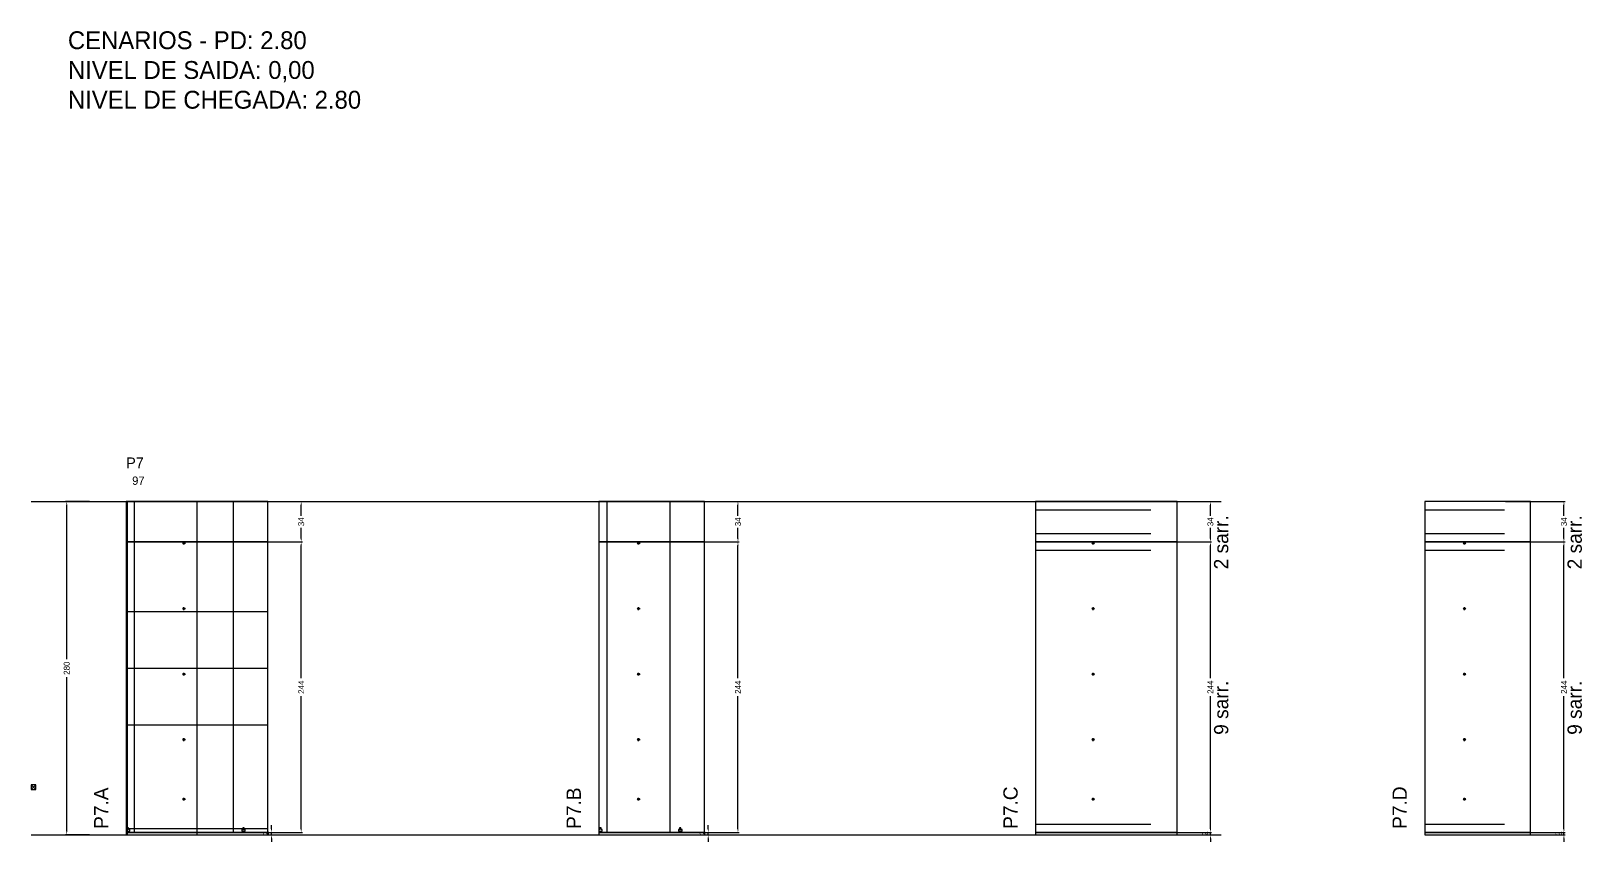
# Model space of a CAD drawing. Header units: centimetres. Extents: x -10500 to 4120, y -386 to 295.
# Drawn here: x -7000 to -5697, y -386 to 295 of the extents above; entities that cross this region are included whole.
import ezdxf

# ---------------------------------------------------------------- set-up
doc = ezdxf.new("R2010")
doc.units = ezdxf.units.CM
doc.linetypes.add('DASHED', pattern=[2, -2])
for name, color, linetype in [('CHAPA', 140, 'Continuous'), ('COTA', 241, 'Continuous'), ('COTAS FURACAO', 16, 'Continuous'), ('Madeira', 30, 'Continuous'), ('MEIO_PONT', 160, 'Continuous'), ('NOMENCLATURA', 7, 'Continuous'), ('Nível', 160, 'Continuous'), ('Painéis', 200, 'Continuous'), ('Perfil Metálico', 150, 'Continuous'), ('SARR_2.2x7', 40, 'Continuous'), ('SARRAFO DE PRESSAO', 200, 'Continuous'), ('texto', 7, 'Continuous'), ('TEXTO_GERAL', 7, 'Continuous')]:
    doc.layers.add(name, color=color, linetype=linetype)
doc.dimstyles.new('PAINEL-NOVA', dxfattribs={"dimtxt": 5, "dimasz": 3, "dimexe": 1, "dimexo": 1, "dimgap": 1, "dimtad": 1, "dimcen": 2.5, "dimazin": 3, "dimtfac": 1, "dimtmove": 0, "dimatfit": 3})

# ---------------------------------------------------------------- blocks, each defined once
blk = doc.blocks.new('_CLOSEDFILLED')
at = {"color": 0, "linetype": 'BYBLOCK'}
blk.add_solid([(-1, 0.16), (0, 0), (-1, -0.16)], dxfattribs=at)
blk = doc.blocks.new('*D1')
for p, q in [((-6951, -100), (-6971, -100)), ((-6970, -232.5), (-6970, -103)), ((-6970, -377), (-6970, -247.5)), ((-6951, -380), (-6971, -380))]:
    blk.add_line(p, q)
at = {"layer": 'Defpoints'}
for p in [(-6950, -100), (-6970, -380), (-6950, -380)]:
    blk.add_point(p, dxfattribs=at)
at = {"layer": 'COTA', "xscale": 3, "yscale": 3}
for p, rotation in [((-6970, -100), 90), ((-6970, -380), 270)]:
    blk.add_blockref('_CLOSEDFILLED', p, dxfattribs=dict(at, rotation=rotation))
at = {"layer": 'COTA', "insert": (-6970, -240), "char_height": 5, "attachment_point": 5, "rotation": 90}
blk.add_mtext('280', dxfattribs=at)
blk = doc.blocks.new('MULDURA')
at = {"layer": 'Paineis'}
for p, q in [((0, 0), (4, 4)), ((4, 0), (0, 4))]:
    blk.add_line(p, q, dxfattribs=at)
blk.add_lwpolyline([(0, 0), (4, 0), (4, 4), (0, 4)], close=True, dxfattribs=at)
blk = doc.blocks.new('*D3')
for p, q in [((-6822, -134), (-6772, -134)), ((-6773, -248.5), (-6773, -137)), ((-6773, -375), (-6773, -263.5)), ((-6822, -378), (-6772, -378))]:
    blk.add_line(p, q)
at = {"layer": 'Defpoints'}
for p in [(-6823, -134), (-6823, -378), (-6773, -378)]:
    blk.add_point(p, dxfattribs=at)
at = {"layer": 'COTA', "xscale": 3, "yscale": 3}
for p, rotation in [((-6773, -134), 90), ((-6773, -378), 270)]:
    blk.add_blockref('_CLOSEDFILLED', p, dxfattribs=dict(at, rotation=rotation))
at = {"layer": 'COTA', "insert": (-6773, -256), "char_height": 5, "attachment_point": 5, "rotation": 90}
blk.add_mtext('244', dxfattribs=at)
blk = doc.blocks.new('*D4')
for p, q in [((-6822, -100), (-6772, -100)), ((-6773, -112), (-6773, -103)), ((-6773, -131), (-6773, -122)), ((-6822, -134), (-6772, -134))]:
    blk.add_line(p, q)
at = {"layer": 'Defpoints'}
for p in [(-6823, -100), (-6823, -134), (-6773, -134)]:
    blk.add_point(p, dxfattribs=at)
at = {"layer": 'COTA', "xscale": 3, "yscale": 3}
for p, rotation in [((-6773, -100), 90), ((-6773, -134), 270)]:
    blk.add_blockref('_CLOSEDFILLED', p, dxfattribs=dict(at, rotation=rotation))
at = {"layer": 'COTA', "insert": (-6773, -117), "char_height": 5, "attachment_point": 5, "rotation": 90}
blk.add_mtext('34', dxfattribs=at)
blk = doc.blocks.new('SLIPTEE')
at = {"layer": 'Paineis'}
blk.add_lwpolyline([(0, 0), (3, 0), (3, 1.5), (2, 1.5), (2, 3), (1, 3), (1, 1.5), (0, 1.5)], close=True, dxfattribs=at)
blk = doc.blocks.new('SLIPTDD')
at = {"layer": 'Paineis'}
blk.add_line((0, 1.5), (3, 1.5), dxfattribs=at)
blk.add_lwpolyline([(0, 0), (3, 0), (3, 1.5), (2, 1.5), (2, 3), (1, 3), (1, 1.5), (0, 1.5)], close=True, dxfattribs=at)
blk = doc.blocks.new('furacao')
at = {"layer": 'COTAS FURACAO'}
for p, q in [((-1.2, 0), (1.2, 0)), ((0, -1.2), (0, 1.2))]:
    blk.add_line(p, q, dxfattribs=at)
blk.add_circle((0, 0), 0.8, dxfattribs=at)
blk = doc.blocks.new('*D6')
for p, q in [((-6455, -134), (-6405, -134)), ((-6406, -248.5), (-6406, -137)), ((-6406, -375), (-6406, -263.5)), ((-6455, -378), (-6405, -378))]:
    blk.add_line(p, q)
at = {"layer": 'Defpoints'}
for p in [(-6456, -134), (-6456, -378), (-6406, -378)]:
    blk.add_point(p, dxfattribs=at)
at = {"layer": 'COTA', "xscale": 3, "yscale": 3}
for p, rotation in [((-6406, -134), 90), ((-6406, -378), 270)]:
    blk.add_blockref('_CLOSEDFILLED', p, dxfattribs=dict(at, rotation=rotation))
at = {"layer": 'COTA', "insert": (-6406, -256), "char_height": 5, "attachment_point": 5, "rotation": 90}
blk.add_mtext('244', dxfattribs=at)
blk = doc.blocks.new('*D7')
for p, q in [((-6455, -100), (-6405, -100)), ((-6406, -112), (-6406, -103)), ((-6406, -131), (-6406, -122)), ((-6455, -134), (-6405, -134))]:
    blk.add_line(p, q)
at = {"layer": 'Defpoints'}
for p in [(-6456, -100), (-6456, -134), (-6406, -134)]:
    blk.add_point(p, dxfattribs=at)
at = {"layer": 'COTA', "xscale": 3, "yscale": 3}
for p, rotation in [((-6406, -100), 90), ((-6406, -134), 270)]:
    blk.add_blockref('_CLOSEDFILLED', p, dxfattribs=dict(at, rotation=rotation))
at = {"layer": 'COTA', "insert": (-6406, -117), "char_height": 5, "attachment_point": 5, "rotation": 90}
blk.add_mtext('34', dxfattribs=at)
blk = doc.blocks.new('*D9')
for p, q in [((-6058, -134), (-6008, -134)), ((-6009, -248.5), (-6009, -137)), ((-6009, -375), (-6009, -263.5)), ((-6058, -378), (-6008, -378))]:
    blk.add_line(p, q)
at = {"layer": 'Defpoints'}
for p in [(-6059, -134), (-6059, -378), (-6009, -378)]:
    blk.add_point(p, dxfattribs=at)
at = {"layer": 'COTA', "xscale": 3, "yscale": 3}
for p, rotation in [((-6009, -134), 90), ((-6009, -378), 270)]:
    blk.add_blockref('_CLOSEDFILLED', p, dxfattribs=dict(at, rotation=rotation))
at = {"layer": 'COTA', "insert": (-6009, -256), "char_height": 5, "attachment_point": 5, "rotation": 90}
blk.add_mtext('244', dxfattribs=at)
blk = doc.blocks.new('*D10')
for p, q in [((-6058, -100), (-6008, -100)), ((-6009, -112), (-6009, -103)), ((-6009, -131), (-6009, -122)), ((-6058, -134), (-6008, -134))]:
    blk.add_line(p, q)
at = {"layer": 'Defpoints'}
for p in [(-6059, -100), (-6059, -134), (-6009, -134)]:
    blk.add_point(p, dxfattribs=at)
at = {"layer": 'COTA', "xscale": 3, "yscale": 3}
for p, rotation in [((-6009, -100), 90), ((-6009, -134), 270)]:
    blk.add_blockref('_CLOSEDFILLED', p, dxfattribs=dict(at, rotation=rotation))
at = {"layer": 'COTA', "insert": (-6009, -117), "char_height": 5, "attachment_point": 5, "rotation": 90}
blk.add_mtext('34', dxfattribs=at)
blk = doc.blocks.new('*D12')
for p, q in [((-5761, -134), (-5711, -134)), ((-5712, -248.5), (-5712, -137)), ((-5712, -375), (-5712, -263.5)), ((-5761, -378), (-5711, -378))]:
    blk.add_line(p, q)
at = {"layer": 'Defpoints'}
for p in [(-5762, -134), (-5762, -378), (-5712, -378)]:
    blk.add_point(p, dxfattribs=at)
at = {"layer": 'COTA', "xscale": 3, "yscale": 3}
for p, rotation in [((-5712, -134), 90), ((-5712, -378), 270)]:
    blk.add_blockref('_CLOSEDFILLED', p, dxfattribs=dict(at, rotation=rotation))
at = {"layer": 'COTA', "insert": (-5712, -256), "char_height": 5, "attachment_point": 5, "rotation": 90}
blk.add_mtext('244', dxfattribs=at)
blk = doc.blocks.new('*D13')
for p, q in [((-5761, -100), (-5711, -100)), ((-5712, -112), (-5712, -103)), ((-5712, -131), (-5712, -122)), ((-5761, -134), (-5711, -134))]:
    blk.add_line(p, q)
at = {"layer": 'Defpoints'}
for p in [(-5762, -100), (-5762, -134), (-5712, -134)]:
    blk.add_point(p, dxfattribs=at)
at = {"layer": 'COTA', "xscale": 3, "yscale": 3}
for p, rotation in [((-5712, -100), 90), ((-5712, -134), 270)]:
    blk.add_blockref('_CLOSEDFILLED', p, dxfattribs=dict(at, rotation=rotation))
at = {"layer": 'COTA', "insert": (-5712, -117), "char_height": 5, "attachment_point": 5, "rotation": 90}
blk.add_mtext('34', dxfattribs=at)

msp = doc.modelspace()

# ---------------------------------------------------------------- linework, layer by layer
at = {"layer": 'CHAPA'}
msp.add_lwpolyline([(-6920, -380), (-6918.8, -380), (-6918.8, -100), (-6920, -100)], close=True, dxfattribs=at)
at = {"layer": 'Madeira'}
for points in [[(-6920, -192.4), (-6801, -192.4)], [(-6920, -287.6), (-6801, -287.6)]]:
    msp.add_lwpolyline(points, dxfattribs=at)
at = {"layer": 'MEIO_PONT'}
msp.add_lwpolyline([(-6920, -240), (-6801, -240)], dxfattribs=at)
at = {"layer": 'Nível', "linetype": 'DASHED'}
for points in [[(-7000, -100), (-6000, -100)], [(-7000, -380), (-6000, -380)]]:
    msp.add_lwpolyline(points, dxfattribs=at)
at = {"layer": 'Painéis'}
for points in [[(-6920, -134), (-6801, -134), (-6801, -100), (-6920, -100)], [(-6920, -380), (-6801, -380), (-6801, -100), (-6920, -100)], [(-6523, -134), (-6434, -134), (-6434, -100), (-6523, -100)], [(-6156, -134), (-6037, -134), (-6037, -100), (-6156, -100)], [(-5829, -134), (-5740, -134), (-5740, -100), (-5829, -100)], [(-6920, -378), (-6801, -378), (-6801, -134), (-6920, -134)], [(-6523, -378), (-6434, -378), (-6434, -134), (-6523, -134)], [(-6156, -378), (-6037, -378), (-6037, -134), (-6156, -134)], [(-5829, -378), (-5740, -378), (-5740, -134), (-5829, -134)], [(-6920, -380), (-6801, -380), (-6801, -378), (-6920, -378)], [(-6523, -380), (-6434, -380), (-6434, -378), (-6523, -378)], [(-6156, -380), (-6037, -380), (-6037, -378), (-6156, -378)], [(-5829, -380), (-5740, -380), (-5740, -378), (-5829, -378)]]:
    msp.add_lwpolyline(points, close=True, dxfattribs=at)
at = {"layer": 'Perfil Metálico'}
msp.add_line((-6860.5, -380), (-6860.5, -100), dxfattribs=at)
at = {"layer": 'SARR_2.2x7'}
for points in [[(-6913, -134), (-6913, -100)], [(-6830, -134), (-6830, -100)], [(-6516, -134), (-6516, -100)], [(-6463, -134), (-6463, -100)], [(-6156, -107), (-6059, -107)], [(-5829, -107), (-5762, -107)], [(-6156, -127), (-6059, -127)], [(-5829, -127), (-5762, -127)], [(-6156, -141), (-6059, -141)], [(-5829, -141), (-5762, -141)], [(-6156, -371), (-6059, -371)], [(-5829, -371), (-5762, -371)]]:
    msp.add_lwpolyline(points, dxfattribs=at)
at = {"layer": 'SARR_2.2x7', "linetype": 'DASHED'}
for points in [[(-6913, -378), (-6913, -134)], [(-6830, -378), (-6830, -134)], [(-6516, -378), (-6516, -134)], [(-6463, -378), (-6463, -134)]]:
    msp.add_lwpolyline(points, dxfattribs=at)
at = {"layer": 'SARRAFO DE PRESSAO'}
msp.add_lwpolyline([(-6920, -380), (-6801, -380), (-6801, -375), (-6920, -375)], close=True, dxfattribs=at)

# ---------------------------------------------------------------- block references
at = {"layer": 'COTA'}
for name, p in [('furacao', (-6871.5, -135)), ('furacao', (-6489.5, -135)), ('furacao', (-6107.5, -135)), ('furacao', (-5795.5, -135)), ('furacao', (-6871.5, -190)), ('furacao', (-6489.5, -190)), ('furacao', (-6107.5, -190)), ('furacao', (-5795.5, -190)), ('furacao', (-6871.5, -245)), ('furacao', (-6489.5, -245)), ('furacao', (-6107.5, -245)), ('furacao', (-5795.5, -245)), ('furacao', (-6871.5, -300)), ('furacao', (-6489.5, -300)), ('furacao', (-6107.5, -300)), ('furacao', (-5795.5, -300)), ('MULDURA', (-7000, -342)), ('furacao', (-6871.5, -350)), ('furacao', (-6489.5, -350)), ('furacao', (-6107.5, -350)), ('furacao', (-5795.5, -350)), ('SLIPTEE', (-6920, -377)), ('SLIPTDD', (-6823, -377)), ('SLIPTEE', (-6523, -377)), ('SLIPTDD', (-6456, -377))]:
    msp.add_blockref(name, p, dxfattribs=at)

# ---------------------------------------------------------------- texts
at = {"layer": 'NOMENCLATURA'}
for s, p in [('CENARIOS - PD: 2.80', (-6969, 280)), ('NIVEL DE SAIDA: 0,00', (-6969, 255)), ('NIVEL DE CHEGADA: 2.80', (-6969, 230))]:
    msp.add_text(s, height=15, dxfattribs=at).set_placement(p)
for s, p in [('2 sarr.', (-5994, -157)), ('2 sarr.', (-5697, -157)), ('9 sarr.', (-5994, -296)), ('9 sarr.', (-5697, -296)), ('P7.A', (-6935, -375)), ('P7.B', (-6538, -375)), ('P7.C', (-6171, -375)), ('P7.D', (-5844, -375))]:
    msp.add_text(s, height=12, rotation=90, dxfattribs=at).set_placement(p)
at = {"layer": 'texto'}
msp.add_text('97', height=7, dxfattribs=at).set_placement((-6915, -86))
at = {"layer": 'TEXTO_GERAL'}
msp.add_text('P7', height=9, dxfattribs=at).set_placement((-6920, -72))

# ---------------------------------------------------------------- dimensions: what is measured, and where the dimension line sits
at = {"layer": 'COTA'}
for base, p1, p2, picture, middle in [((-6970, -380), (-6950, -380), (-6950, -100), '*D1', (-6970, -240)), ((-6773, -134), (-6823, -134), (-6823, -100), '*D4', (-6773, -117)), ((-6406, -134), (-6456, -134), (-6456, -100), '*D7', (-6406, -117)), ((-6009, -134), (-6059, -134), (-6059, -100), '*D10', (-6009, -117)), ((-5712, -134), (-5762, -134), (-5762, -100), '*D13', (-5712, -117)), ((-6773, -378), (-6823, -378), (-6823, -134), '*D3', (-6773, -256)), ((-6406, -378), (-6456, -378), (-6456, -134), '*D6', (-6406, -256)), ((-6009, -378), (-6059, -378), (-6059, -134), '*D9', (-6009, -256)), ((-5712, -378), (-5762, -378), (-5762, -134), '*D12', (-5712, -256))]:
    dim = msp.add_linear_dim(base=base, p1=p1, p2=p2, angle=90, dimstyle='PAINEL-NOVA', dxfattribs=at)
    dim.commit()
    dim.dimension.update_dxf_attribs({"geometry": picture, "text_midpoint": middle})
for base, p1, p2 in [((-6798, -380), (-6823, -380), (-6823, -378)), ((-6431, -380), (-6456, -380), (-6456, -378)), ((-6009, -380), (-6059, -380), (-6059, -378)), ((-5712, -380), (-5762, -380), (-5762, -378))]:
    msp.add_linear_dim(base=base, p1=p1, p2=p2, angle=90, dimstyle='PAINEL-NOVA', dxfattribs=at).render()

doc.saveas('drawing.dxf')
